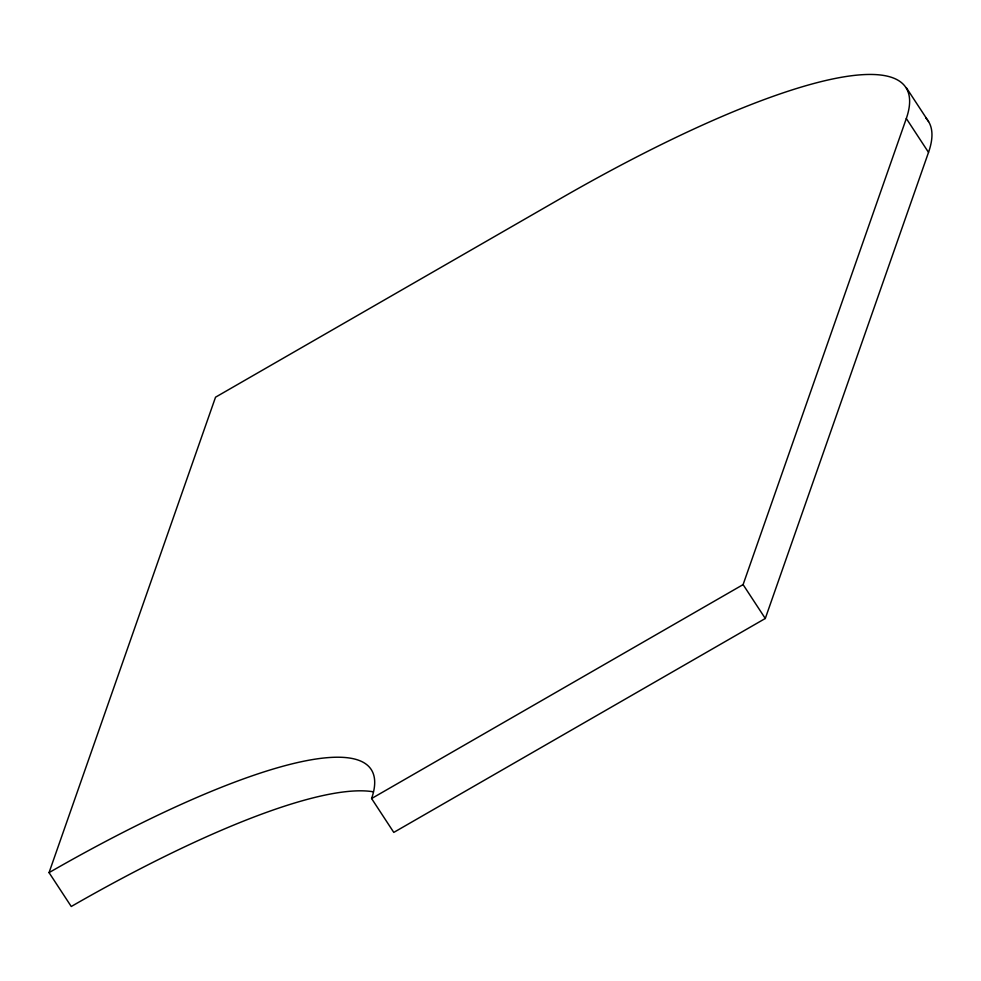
<?xml version="1.0" encoding="UTF-8"?>
<svg xmlns="http://www.w3.org/2000/svg" width="981" height="981" viewBox="0 0 981 981"><rect width="100%" height="100%" fill="white"/><g stroke="black" fill="none" stroke-linecap="round" stroke-linejoin="round"><path stroke-width="1.47" d="M49.05 872.624L215.538 397.195L562.285 197.537A473.431 99.67 -33.2 0 1 906.321 118.505L928.517 152.374L765.29 618.484L393.786 832.403L371.591 798.534A443.841 93.44 -33.2 0 0 49.05 872.624L71.257 906.493A443.841 93.44 -33.2 0 1 373.393 791.814M371.591 798.534L743.095 584.615L906.321 118.505M906.334 87.677L928.541 121.546M743.095 584.615L765.29 618.484M925.892 118.088A473.431 99.67 -33.2 0 1 928.517 152.374"/></g></svg>
